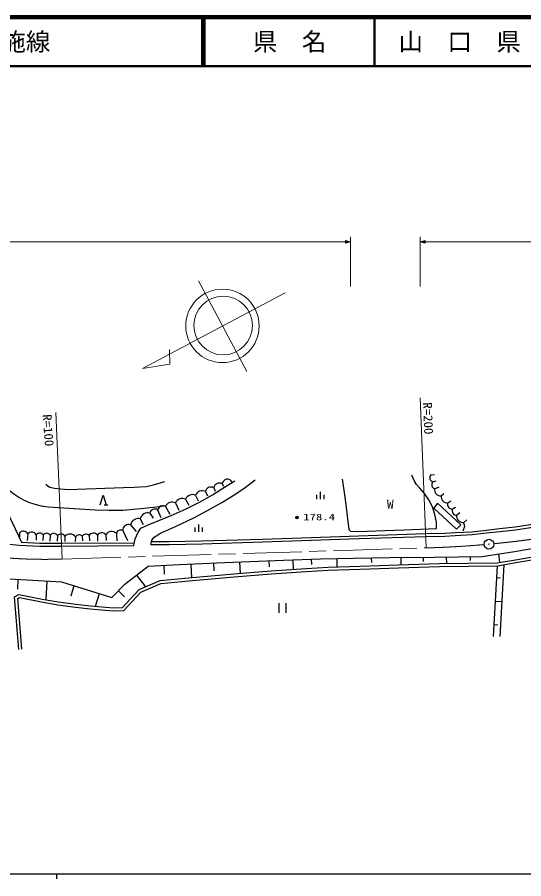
# Model space of a CAD drawing. Units: millimetres, scale not verified. Extents: x 40000 to 680000, y 20000 to 380000.
# Drawn here: x 259968 to 363475, y 204000 to 380000 of the extents above; entities that cross this region are included whole.
import ezdxf
from ezdxf.enums import TextEntityAlignment as Align

# ---------------------------------------------------------------- set-up
doc = ezdxf.new("R2010")
doc.units = ezdxf.units.MM
doc.header["$LTSCALE"] = 1000
doc.linetypes.add('CHAIN', pattern=[18.5, 12, -1.5, 3.5, -1.5])
for name, color, linetype, lineweight in [('M-BGD', 7, 'Continuous', 25), ('M-BGD-HTXT', 7, 'Continuous', 13), ('M-BMK', 2, 'CHAIN', 13), ('M-BMK-SRVR', 3, 'Continuous', 25), ('M-STR-HTXT', 7, 'Continuous', 13), ('M-TTL', 2, 'Continuous', 140), ('M-TTL-BAND', 7, 'Continuous', 25), ('M-TTL-LINE', 7, 'Continuous', 50)]:
    doc.layers.add(name, color=color, linetype=linetype, lineweight=lineweight)
doc.layers.add('M-TTL-TXT', color=7, linetype='Continuous')
doc.styles.add('ＭＳ ゴシック', font='')
doc.styles.get('ＭＳ ゴシック').set_extended_font_data('MS Gothic')

msp = doc.modelspace()

# ---------------------------------------------------------------- linework, layer by layer
at = {"layer": 'M-BGD'}
for p, q in [((254854, 285299), (260864, 272742)), ((302298, 283973), (304428, 285299)), ((303503, 285500), (303745, 285098)), ((306277, 283732), (308609, 285500)), ((326351, 285640), (326893, 282052)), ((341160, 285223), (340618, 286474)), ((341577, 284555), (341160, 285223)), ((344455, 286516), (345248, 286599)), ((344852, 285098), (345582, 285306)), ((299886, 282405), (302298, 283973)), ((300127, 283892), (300448, 283209)), ((301815, 284696), (302137, 284174)), ((304106, 282284), (306277, 283732)), ((342203, 283805), (341577, 284555)), ((343204, 282678), (342203, 283805)), ((345248, 283679), (346166, 284097)), ((276916, 280366), (277516, 282366)), ((277516, 282366), (278116, 280366)), ((296409, 282304), (296951, 281239)), ((297233, 280958), (299886, 282405)), ((298439, 283088), (298841, 282204)), ((301775, 280877), (304106, 282284)), ((321119, 282461), (321119, 281561)), ((321869, 283061), (321869, 281561)), ((322619, 282461), (322619, 281561)), ((326893, 282052), (327728, 275336)), ((344080, 281427), (343204, 282678)), ((346604, 282240), (347167, 282720)), ((277716, 280366), (278516, 280366)), ((290238, 280033), (291123, 278466)), ((292308, 280777), (292972, 279270)), ((294379, 281521), (295022, 280315)), ((294459, 279551), (297233, 280958)), ((298680, 279149), (301775, 280877)), ((344831, 279967), (344080, 281427)), ((345331, 278382), (344831, 279967)), ((345874, 280718), (345107, 279695)), ((350588, 276338), (345874, 280718)), ((347959, 280801), (348585, 281218)), ((348856, 279529), (349545, 279925)), ((287063, 278707), (287746, 277662)), ((288650, 279370), (289314, 277822)), ((288912, 277219), (291444, 278184)), ((291444, 278184), (294459, 279551)), ((296067, 277742), (298680, 279149)), ((345107, 279695), (349711, 275420)), ((345623, 276838), (345331, 278382)), ((349753, 278256), (350379, 278799)), ((283123, 276335), (284289, 274928)), ((285093, 277521), (285696, 276375)), ((285214, 275612), (286741, 276335)), ((286741, 276335), (288912, 277219)), ((292329, 275973), (296067, 277742)), ((296992, 276343), (296992, 274843)), ((345665, 275545), (345623, 276838)), ((349711, 275420), (350588, 276338)), ((351255, 276755), (351839, 277297)), ((361684, 275883), (366533, 276613)), ((260452, 274647), (260452, 273883)), ((280229, 274566), (280350, 273039)), ((281515, 275129), (282480, 273119)), ((284048, 273441), (284651, 274808)), ((284651, 274808), (285214, 275612)), ((287947, 273762), (289273, 274607)), ((289273, 274607), (292329, 275973)), ((296242, 275743), (296242, 274843)), ((297742, 275743), (297742, 274843)), ((327728, 275336), (328061, 275003)), ((328061, 275003), (329563, 274919)), ((329563, 274919), (333276, 275086)), ((333276, 275086), (339032, 275295)), ((339032, 275295), (345665, 275545)), ((343480, 274508), (347345, 274592)), ((347345, 274592), (349454, 274705)), ((349454, 274705), (352899, 274901)), ((352899, 274901), (355810, 275237)), ((352950, 274303), (355878, 274640)), ((355810, 275237), (358544, 275547)), ((355878, 274640), (358608, 274950)), ((358544, 275547), (361684, 275883)), ((358608, 274950), (361761, 275288)), ((361761, 275288), (366623, 276020)), ((262160, 274466), (262019, 273079)), ((263869, 274285), (263828, 273200)), ((265296, 274245), (265195, 273119)), ((266723, 274205), (266642, 272999)), ((268210, 274104), (268130, 272999)), ((269697, 274004), (269697, 272918)), ((271868, 273843), (271828, 272918)), ((273255, 273984), (273315, 273039)), ((274642, 274124), (274722, 273039)), ((276350, 274205), (276370, 272959)), ((278058, 274285), (278139, 273079)), ((283803, 272051), (284048, 273441)), ((287265, 272276), (287505, 273160)), ((287428, 272876), (291086, 272876)), ((287505, 273160), (287947, 273762)), ((291086, 272876), (297720, 273017)), ((297720, 273017), (310071, 273410)), ((297736, 272417), (310092, 272811)), ((310071, 273410), (320035, 273748)), ((310092, 272811), (320056, 273149)), ((320035, 273748), (329720, 274086)), ((320056, 273149), (329739, 273486)), ((329720, 274086), (343480, 274508)), ((329739, 273486), (343493, 273909)), ((343493, 273909), (347377, 273993)), ((347377, 273993), (349488, 274106)), ((349488, 274106), (352950, 274303)), ((256982, 272501), (260388, 272163)), ((260388, 272163), (264581, 271966)), ((260864, 272742), (264598, 272566)), ((264581, 271966), (267818, 271938)), ((264598, 272566), (267805, 272538)), ((267805, 272538), (269077, 272566)), ((267818, 271938), (269085, 271966)), ((269077, 272566), (283909, 272651)), ((269085, 271966), (283803, 272051)), ((287265, 272276), (291093, 272276)), ((291093, 272276), (297736, 272417)), ((361566, 270851), (372639, 272787)), ((314403, 269096), (321920, 269366)), ((320041, 269298), (320081, 268192)), ((321920, 269366), (328582, 269501)), ((325251, 269433), (325286, 267716)), ((328582, 269501), (336054, 269636)), ((332318, 269568), (332335, 268589)), ((336054, 269636), (345191, 269726)), ((338338, 269658), (338353, 268119)), ((342907, 269703), (342915, 268842)), ((345191, 269726), (354994, 269861)), ((347642, 269760), (347661, 268396)), ((352544, 269827), (352555, 269011)), ((354994, 269861), (361566, 270851)), ((358280, 270356), (358540, 268633)), ((362191, 269251), (368419, 270340)), ((362294, 268660), (368523, 269749)), ((281974, 264171), (286698, 267830)), ((286698, 267830), (293099, 268176)), ((289898, 268003), (289996, 266206)), ((293099, 268176), (302403, 268579)), ((295425, 268276), (295545, 265496)), ((300077, 268478), (300144, 266935)), ((302403, 268579), (314403, 269096)), ((305403, 268708), (305504, 266365)), ((311403, 268967), (311458, 267696)), ((316282, 269163), (316353, 267199)), ((318991, 267387), (323492, 267660)), ((323492, 267660), (330012, 267865)), ((330012, 267865), (337839, 268103)), ((337839, 268103), (346250, 268375)), ((337858, 267503), (346264, 267775)), ((346250, 268375), (358019, 268545)), ((346264, 267775), (358074, 267946)), ((357283, 253510), (358074, 267946)), ((358019, 268545), (362191, 269251)), ((358074, 267946), (362294, 268660)), ((359376, 268166), (358611, 253510)), ((284336, 266001), (286170, 263633)), ((294980, 265446), (304242, 266263)), ((304242, 266263), (311837, 266876)), ((304290, 265665), (311880, 266278)), ((311837, 266876), (318991, 267387)), ((311880, 266278), (319027, 266788)), ((319027, 266788), (323520, 267061)), ((323520, 267061), (330030, 267265)), ((330030, 267265), (337858, 267503)), ((257160, 265359), (268982, 264632)), ((260115, 265177), (259992, 263178)), ((266026, 264814), (265793, 261019)), ((268982, 264632), (279295, 261435)), ((279295, 261435), (281974, 264171)), ((284866, 263068), (289156, 264927)), ((285221, 262568), (289305, 264338)), ((289156, 264927), (294980, 265446)), ((289305, 264338), (295033, 264848)), ((295033, 264848), (304290, 265665)), ((357942, 265540), (358718, 265497)), ((271560, 263833), (270898, 261699)), ((280634, 262803), (281894, 261570)), ((281482, 259386), (284866, 263068)), ((281750, 258790), (285221, 262568)), ((259443, 261564), (260300, 262078)), ((260289, 250847), (259443, 261564)), ((260070, 261241), (260411, 261445)), ((260887, 250895), (260070, 261241)), ((260300, 262078), (265041, 261151)), ((260411, 261445), (264937, 260560)), ((264937, 260560), (268238, 259982)), ((265041, 261151), (268332, 260574)), ((268332, 260574), (271949, 260067)), ((276717, 262234), (275912, 259639)), ((357679, 260728), (358984, 260657)), ((268238, 259982), (271880, 259471)), ((271880, 259471), (274841, 259131)), ((271949, 260067), (274894, 259728)), ((274841, 259131), (277938, 258859)), ((274894, 259728), (277973, 259458)), ((277938, 258859), (279708, 258756)), ((277973, 259458), (279720, 259357)), ((279708, 258756), (281750, 258790)), ((279720, 259357), (281482, 259386)), ((313433, 260324), (313433, 258324)), ((314953, 258324), (314953, 260324)), ((357415, 255916), (358206, 255873))]:
    msp.add_line(p, q, dxfattribs=at)
for points in [[(265838, 284616), (266260, 284188), (266628, 283991), (267608, 283783), (268797, 283653), (270412, 283549), (272184, 283563), (281704, 283901), (283959, 283978), (286326, 284166), (287791, 284497), (289429, 284978), (290118, 285179)], [(256633, 284978), (257944, 283743), (259279, 282640), (260272, 281963), (261248, 281416), (262261, 280958), (263584, 280499), (264891, 280180), (266276, 279963), (275867, 279358), (278728, 279278), (281544, 279303), (285250, 279634), (289059, 280081), (290198, 280234)], [(351172, 276713), (351309, 276333), (351338, 275974), (351046, 275003)]]:
    msp.add_lwpolyline(points, dxfattribs=at)
for radius in [250, 150, 50]:
    msp.add_circle((317145, 277797), radius, dxfattribs=at)
for centre, radius, start, end in [((302961, 284465), 1169, 62.33324, 168.59344), ((345185, 285955), 920, 142.4809, 248.74109), ((299584, 282857), 1169, 62.33324, 168.59344), ((301272, 283661), 1169, 62.33324, 168.59344), ((345582, 284537), 920, 142.4809, 248.74109), ((346466, 283468), 1236, 170.1601, 276.42029), ((293668, 280246), 1460, 60.86562, 158.65331), ((295730, 281041), 1434, 61.75165, 160.47535), ((297760, 281825), 1434, 61.75165, 160.47535), ((347821, 282029), 1236, 170.1601, 276.42029), ((289693, 279106), 1076, 59.54124, 165.80145), ((291598, 279502), 1460, 60.86562, 158.65331), ((348885, 280501), 973, 162.0506, 268.31081), ((286630, 277196), 1572, 74.03611, 168.06321), ((288105, 278443), 1076, 59.54124, 165.80145), ((349782, 279229), 973, 162.0506, 268.31081), ((351125, 278126), 1378, 174.57236, 275.42764), ((282775, 275124), 1260, 73.96541, 179.77438), ((284661, 276010), 1572, 74.03611, 168.06321), ((261238, 273916), 1074, 30.82581, 137.08601), ((262947, 273735), 1074, 30.82581, 137.08601), ((264567, 273730), 892, 35.25636, 141.51656), ((265994, 273690), 892, 35.25636, 141.51656), ((275526, 273524), 1069, 39.56418, 145.82439), ((277234, 273604), 1069, 39.56418, 145.82439), ((279266, 273486), 1448, 48.27814, 146.49394), ((281083, 274365), 878, 60.49928, 166.75948), ((267429, 273597), 932, 33.00444, 139.26464), ((268916, 273496), 932, 33.00444, 139.26464), ((270714, 272991), 1434, 36.41288, 135.11433), ((272614, 273393), 871, 42.66269, 148.9229), ((274001, 273534), 871, 42.66269, 148.9229)]:
    msp.add_arc(centre, radius, start, end, dxfattribs=at)
at = {"layer": 'M-BGD-HTXT'}
for p, q in [((306858, 307637), (296999, 326179)), ((314731, 323715), (285568, 308209)), ((291159, 309136), (291088, 312136)), ((285568, 308209), (291159, 309136))]:
    msp.add_line(p, q, dxfattribs=at)
for centre, radius in [((301909, 316945), 7500), ((302052, 317012), 6000)]:
    msp.add_circle(centre, radius, dxfattribs=at)
at = {"layer": 'M-BMK'}
msp.add_line((269139, 269317), (343504, 271585), dxfattribs=at)
for centre, radius, start, end in [((338008, 471510), 200000, 275.54892, 280.2684), ((338008, 471510), 200000, 271.57471, 274.97594), ((265590, 369254), 100000, 265.23561, 272.03389)]:
    msp.add_arc(centre, radius, start, end, dxfattribs=at)
at = {"layer": 'M-BMK-SRVR'}
for radius in [1000, 40]:
    msp.add_circle((356352, 272352), radius, dxfattribs=at)
at = {"layer": 'M-STR-HTXT'}
for p, q in [((327061, 333850), (327061, 334410)), ((327061, 334410), (328061, 334130)), ((328061, 335130), (328061, 324983)), ((342331, 324983), (342331, 335130)), ((342331, 334130), (343331, 334410)), ((343331, 334410), (343331, 333850)), ((95513, 334130), (328061, 334130)), ((328061, 334130), (327061, 333850)), ((327101, 333930), (327101, 334330)), ((327101, 334330), (327781, 334130)), ((327781, 334130), (327101, 333930)), ((327141, 334010), (327141, 334250)), ((327141, 334250), (327621, 334130)), ((327621, 334130), (327141, 334010)), ((327181, 334090), (327181, 334170)), ((327181, 334170), (327381, 334130)), ((327381, 334130), (327181, 334090)), ((343331, 333850), (342331, 334130)), ((342331, 334130), (526280, 334130)), ((342611, 334130), (343291, 334330)), ((343291, 333930), (342611, 334130)), ((342771, 334130), (343251, 334250)), ((343251, 334010), (342771, 334130)), ((343011, 334130), (343211, 334170)), ((343211, 334090), (343011, 334130)), ((343211, 334170), (343211, 334090)), ((343251, 334250), (343251, 334010)), ((343291, 334330), (343291, 333930)), ((343504, 271585), (342272, 302260)), ((267879, 299233), (269139, 269317))]:
    msp.add_line(p, q, dxfattribs=at)
at = {"layer": 'M-TTL'}
msp.add_line((680000, 380000), (40000, 380000), dxfattribs=at)
at = {"layer": 'M-TTL-BAND'}
for p, q in [((40000, 205000), (579000, 205000)), ((268000, 205000), (268000, 204000))]:
    msp.add_line(p, q, dxfattribs=at)
at = {"layer": 'M-TTL-LINE'}
for p, q in [((297750, 380000), (297750, 370000)), ((298250, 380000), (298250, 370000)), ((333000, 380000), (333000, 370000)), ((40000, 370000), (680000, 370000))]:
    msp.add_line(p, q, dxfattribs=at)

# ---------------------------------------------------------------- texts
at = {"layer": 'M-BGD', "style": 'ＭＳ ゴシック'}
for s, height, width, p in [('W', 1833, 1.1, (335514, 279057)), ('178.4', 1320, 1.45, (318405, 276853))]:
    msp.add_text(s, height=height, dxfattribs=dict(at, width=width)).set_placement(p, align=Align.BOTTOM_LEFT)
at = {"layer": 'M-STR-HTXT', "style": 'ＭＳ ゴシック', "width": 1.05}
for s, rotation, p in [('R=200', 272.4, (342342, 301268)), ('R=100', 274.4, (264590, 298775))]:
    msp.add_text(s, height=1833, rotation=rotation, dxfattribs=at).set_placement(p, align=Align.BOTTOM_LEFT)
at = {"layer": 'M-TTL-TXT', "style": 'ＭＳ ゴシック'}
msp.add_text('一般県道周東田布施線', height=3666, dxfattribs=at).set_placement((216734, 375000), align=Align.MIDDLE_LEFT)
for s, p in [('県\u3000名', (315625, 375000)), ('山\u3000口\u3000県', (350375, 375000))]:
    msp.add_text(s, height=3666, dxfattribs=at).set_placement(p, align=Align.MIDDLE_CENTER)

doc.saveas('drawing.dxf')
